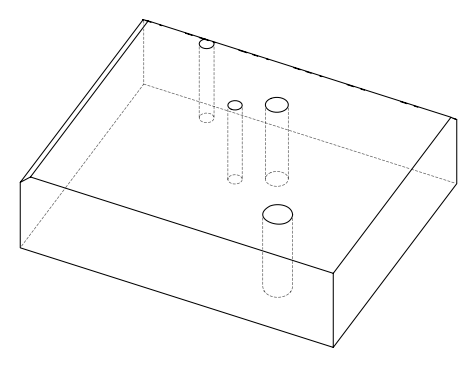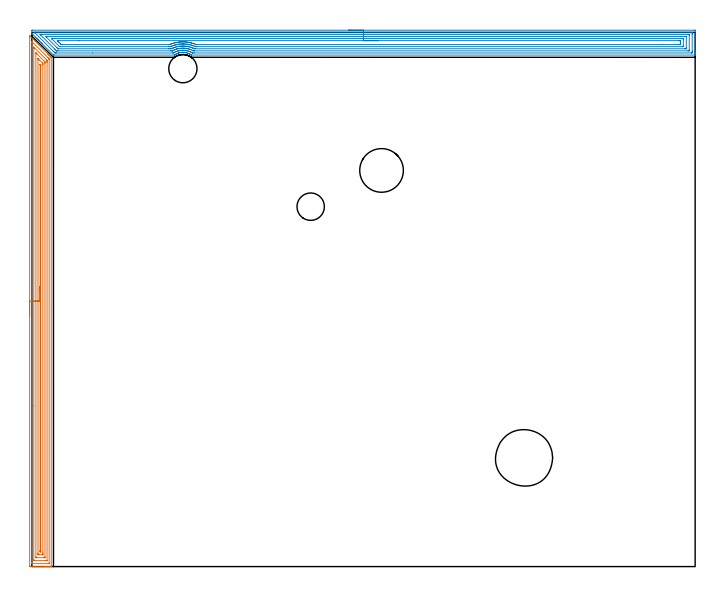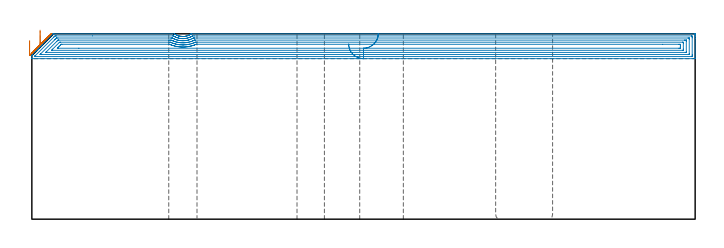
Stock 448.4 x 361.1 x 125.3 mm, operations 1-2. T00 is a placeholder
(PLAN: 16 operations, 12 tool changes, 55.4 min)
(1 AREA_MILL | FG_CHAMFER_SURFACE | UGT0205_001 | 17.08 min | 38465 mm3)
(2 AREA_MILL_1 | FG_CHAMFER_SURFACE_1 | UGT0205_001 | 21.61 min | 62014 mm3)
(3 MILL_THROUGH_HOLE_FROM_SOLID_MATERIAL | STEP1HOLE_2 | NXT0201_007 | Circular | 12.43 min | 145318 mm3)
(4 SPOT_DRILL | STEP1HOLE | NXT0321_9005460120000 | 0.05 min | 176 mm3)
(5 SPOT_DRILL_1 | STEP1HOLE_1 | NXT0321_9005460120000 | 0.05 min | 186 mm3)
(6 SPOT_DRILL_2 | STEP1HOLE_3 | NXT0321_9005460120000 | 0.05 min | 180 mm3)
(7 DRILL_BLIND_HOLE_INTO_CENTER | STEP1HOLE | NXT0301_046 | 0.05 min | 367 mm3)
(8 GUN_DRILL_THROUGH_HOLE | STEP1HOLE | UGT0307_003 | 0.6 min | 4384 mm3)
(9 SPADE_DRILL_TO_ENLARGE_THROUGH_HOLE | STEP1HOLE | UGT0306_009 | 0.53 min | 28702 mm3)
(10 DRILL_BLIND_HOLE_INTO_CENTER_1 | STEP1HOLE_1 | NXT0301_046 | 0.05 min | 349 mm3)
(11 GUN_DRILL_THROUGH_HOLE_1 | STEP1HOLE_1 | UGT0307_003 | 0.58 min | 4370 mm3)
(12 SPADE_DRILL_TO_ENLARGE_THROUGH_HOLE_1 | STEP1HOLE_1 | UGT0306_009 | 0.53 min | 28708 mm3)
(13 DRILL_TO_ENLARGE_THROUGH_HOLE | STEP1HOLE_1 | UGT0301_394 | 0.55 min | 51949 mm3)
(14 DRILL_BLIND_HOLE_INTO_CENTER_2 | STEP1HOLE_3 | NXT0301_092 | 0.08 min | 1735 mm3)
(15 GUN_DRILL_THROUGH_HOLE_2 | STEP1HOLE_3 | UGT0307_009 | 0.63 min | 12230 mm3)
(16 DRILL_TO_ENLARGE_THROUGH_HOLE_1 | STEP1HOLE_3 | UGT0301_258 | 0.54 min | 21682 mm3)
(TOOL UGT0205_001 | Chamfer Mill 20 x 3 x 45 deg. | D20 FL50 Z2)
(TOOL NXT0201_007 | ENDMILL 25mm [R216.25-25050GCK54P 1620] | D25 R3 FL54 Z5)
(TOOL NXT0321_9005460120000 | NC Spot Drill, 142deg, 12mm, Carbide, Uncoated | D12 PA142 FL30 Z2)
(TOOL NXT0301_046 | Carbide Drill 7.5mm [860.1-0750-038A1-MM 2214] | D7.5 PA140 FL53 Z2)
(TOOL UGT0307_003 | Gun Drill 7 mm | D7 PA130 FL24 Z1)
(TOOL UGT0306_009 | Spade Drill 18.5mm | D18.5 PA132 FL10 Z2)
(TOOL UGT0301_394 | Twist Drill 29.5 mm | D29.5 PA118 FL165 Z2)
(TOOL NXT0301_092 | Carbide Drill 12.1mm [860.1-1210-061A1-MM 2214] | D12.1 PA140 FL77 Z2)
(TOOL UGT0307_009 | Gun Drill 12 mm | D12 PA130 FL24 Z1)
(TOOL UGT0301_258 | Twist Drill 19.1 mm | D19.1 PA118 FL140 Z2)
(OP 1 AREA_MILL)
G17 G21 G94 G90
T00 M6
G54
G17 G0 G90 X-1.5 Y169.45 S1061 M3
G43 Z135.3 H0
Z120.7
G94 G1 Y169.488 Z119.828 F250.
Y169.602 Z118.963
Y169.791 Z118.112
Y170.053 Z117.28
Y170.387 Z116.474
Y170.79 Z115.7
Y171.258 Z114.964
Y171.79 Z114.272
Y172.379 Z113.629
Y173.022 Z113.04
Y173.714 Z112.508
Y174.45 Z112.04
Y175.224 Z111.637
Y176.03 Z111.303
Y176.862 Z111.041
Y177.714 Z110.852
Y178.578 Z110.738
Y179.45 Z110.7
Y358.783
X-1.495 Y358.867 Z110.704
X-1.492 Y358.881 Z110.705
X-1.466 Y358.867 Z110.731
X2.35 Y355.05 Z114.549
X10.709 Y346.693 Z122.906
X10.753 Y346.648 Z122.951
X10.962 Y346.438 Z123.161
X11.006 Y346.395 Z123.203
X11.051 Y346.35 Z123.25
X11.259 Y346.141 Z123.458
X11.304 Y346.098 Z123.501
X11.349 Y346.052 Z123.548
X11.556 Y345.844 Z123.755
X11.601 Y345.8 Z123.798
X11.647 Y345.754 Z123.846
X11.853 Y345.547 Z124.052
X11.899 Y345.503 Z124.096
X11.945 Y345.456 Z124.144
X12.15 Y345.25 Z124.349
X12.196 Y345.205 Z124.393
X12.243 Y345.158 Z124.442
X12.447 Y344.953 Z124.646
X12.494 Y344.908 Z124.691
X12.813 Y344.587 Z125.013
X13.089 Y344.312 Z125.286
X13.091 Y344.308 Z125.289
X13.093 Y344.297 Z125.29
X13.1 Y343.966 Z125.3
Y0.182
X13.097 Y0.01 Z125.288
X13.037 Y0.007 Z125.229
X12.608 Y0. Z124.807
X12.326 Z124.526
X11.601 Z123.797
X10.346 Z122.543
X8.924 Z121.119
X-1.159 Z111.038
X-1.492 Y0.01 Z110.706
X-1.499 Y0.341 Z110.699
X-1.5 Y0.352
Y179.45 Z110.7
X-0.086 Z112.114
X-0.085 Y354.779 Z112.115
X-0.083 Y354.864 Z112.117
X-0.079 Y355.015 Z112.121
X-0.001 Y354.943 Z112.199
X0.254 Y354.695 Z112.454
X10.984 Y343.966 Z123.184
X11.601 Y343.341 Z123.801
X11.664 Y343.274 Z123.864
X11.679 Y343.155 Z123.879
X11.683 Y343.072 Z123.883
X11.685 Y342.988 Z123.885
X11.686 Y2.332 Z123.886
X11.684 Y2.248 Z123.884
X11.679 Y2.079 Z123.879
X11.673 Y2.009 Z123.873
X11.653 Y2.006 Z123.853
X11.601 Y2.003 Z123.801
X11.125 Y2. Z123.325
X0.415 Z112.615
X-0.001 Y2.003 Z112.199
X-0.06 Y2.006 Z112.14
X-0.072 Y2.009 Z112.128
X-0.079 Y2.051 Z112.121
X-0.083 Y2.163 Z112.117
X-0.085 Y2.332 Z112.115
X-0.086 Y2.417 Z112.114
Y179.45
X1.328 Z113.528
X1.329 Y350.224 Z113.529
X1.33 Y350.679 Z113.53
X1.334 Y351.119 Z113.534
X1.335 Y351.152 Z113.535
X1.376 Y351.119 Z113.576
X1.784 Y350.716 Z113.984
X9.816 Y342.684 Z122.016
X10.068 Y342.429 Z122.268
X10.194 Y342.299 Z122.394
X10.254 Y342.235 Z122.454
X10.264 Y342.177 Z122.464
X10.269 Y341.724 Z122.469
X10.271 Y341.283 Z122.471
Y340.827
Y4.205
X10.269 Y4.091 Z122.469
X10.267 Y4.035 Z122.467
X10.265 Y4.015 Z122.465
X10.225 Y4.01 Z122.425
X10.019 Y4.002 Z122.219
X9.816 Y4.001 Z122.016
X9.128 Y4. Z121.328
X1.784 Y4.001 Z113.984
X1.579 Y4.002 Z113.779
X1.443 Y4.006 Z113.643
X1.34 Y4.01 Z113.54
X1.335 Y4.054 Z113.535
X1.333 Y4.205 Z113.533
X1.329 Y4.66 Z113.529
X1.328 Y108.805 Z113.528
Y179.45
X2.743 Z114.943
Y346.648
X2.745 Y347.02 Z114.945
X2.747 Y347.206 Z114.947
X2.749 Y347.282 Z114.949
X2.806 Y347.234 Z115.006
X3.402 Y346.648 Z115.602
X8.031 Y342.019 Z120.231
X8.757 Y341.283 Z120.957
X8.85 Y341.175 Z121.05
X8.853 Y341.076 Z121.053
X8.855 Y340.87 Z121.055
X8.857 Y340.456 Z121.057
Y340.389
Y6.887
X8.852 Y6.065 Z121.052
X8.851 Y6.014 Z121.051
X8.806 Y6.01 Z121.006
X8.695 Y6.005 Z120.895
X8.474 Y6.002 Z120.674
X8.031 Y6. Z120.231
X3.569 Z115.769
X3.123 Y6.002 Z115.323
X2.903 Y6.005 Z115.103
X2.794 Y6.009 Z114.994
X2.749 Y6.013 Z114.949
X2.743 Y6.887 Z114.943
Y179.45
X4.157 Z116.357
Y342.482
X4.158 Y343.072 Z116.358
X4.161 Y343.373 Z116.361
X4.163 Y343.416 Z116.363
X4.166 Y343.423 Z116.366
X4.253 Y343.342 Z116.453
X4.392 Y343.209 Z116.592
X5.354 Y342.248 Z117.554
X7.139 Y340.463 Z119.339
X7.212 Y340.389 Z119.412
X7.286 Y340.312 Z119.486
X7.43 Y340.16 Z119.63
X7.436 Y340.091 Z119.636
X7.441 Y339.495 Z119.641
X7.443 Y339.191 Z119.643
Y9.265
X7.442 Y8.676 Z119.642
X7.44 Y8.373 Z119.64
X7.436 Y8.067 Z119.636
X7.428 Y8.009 Z119.628
X7.391 Y8.007 Z119.591
X7.307 Y8.003 Z119.507
X7.139 Y8.001 Z119.339
X6.92 Y8. Z119.12
X5.136 Z117.336
X4.461 Y8.002 Z116.661
X4.239 Y8.004 Z116.439
X4.173 Y8.01 Z116.373
X4.164 Y8.029 Z116.364
X4.161 Y8.082 Z116.361
X4.158 Y8.676 Z116.358
X4.157 Y8.98 Z116.357
Y179.45
X5.571 Z117.771
Y339.06
X5.573 Y339.276 Z117.773
X5.576 Y339.495 Z117.776
X5.578 Y339.555 Z117.778
X5.594 Y339.547 Z117.794
X5.654 Y339.495 Z117.854
X5.76 Y339.388 Z117.96
X5.982 Y339.158 Z118.182
X6.023 Y339.105 Z118.223
X6.025 Y339.091 Z118.225
X6.027 Y339.055 Z118.227
X6.029 Y338.908 Z118.229
Y338.819
Y10.33
X6.027 Y10.059 Z118.227
X6.025 Y10.026 Z118.225
X6.023 Y10.016 Z118.223
X6.004 Y10.01 Z118.204
X5.9 Y10.004 Z118.1
X5.815 Y10.002 Z118.015
X5.619 Y10.01 Z117.819
X5.578 Y10.013 Z117.778
X5.576 Y10.085 Z117.776
X5.573 Y10.245 Z117.773
X5.571 Y10.464 Z117.771
Y10.923
Y179.45
Y180.322 Z117.809
Y181.186 Z117.923
Y182.038 Z118.112
Y182.87 Z118.374
Y183.676 Z118.708
Y184.45 Z119.111
Y185.186 Z119.58
Y185.878 Z120.111
Y186.521 Z120.7
Y187.11 Z121.343
Y187.642 Z122.035
Y188.11 Z122.771
Y188.513 Z123.545
Y188.847 Z124.351
Y189.109 Z125.183
Y189.298 Z126.035
Y189.412 Z126.9
Y189.45 Z127.771
G0 Z135.3
M5
M2
(OP 2 AREA_MILL_1)
G17 G21 G94 G90
T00 M6
G54
G17 G0 G90 X214.2 Y362.6 S1061 M3
G43 Z135.3 H0
Z118.5
G94 G1 X214.238 Z117.629 F250.
X214.352 Z116.764
X214.541 Z115.912
X214.803 Z115.08
X215.137 Z114.274
X215.54 Z113.5
X216.008 Z112.764
X216.54 Z112.072
X217.129 Z111.429
X217.772 Z110.84
X218.464 Z110.309
X219.2 Z109.84
X219.974 Z109.437
X220.78 Z109.103
X221.612 Z108.841
X222.463 Z108.652
X223.328 Z108.538
X224.2 Z108.5
X447.769
X448.2 Y362.596 Z108.502
X448.39 Y362.592 Z108.506
X448.4 Y362.399 Z108.699
Y348.907 Z122.187
Y347.506 Z123.591
Y347.143 Z123.952
Y346.418 Z124.682
Y346.179 Z124.921
X448.394 Y345.808 Z125.283
X448.392 Y345.803 Z125.288
X448.216 Y345.8 Z125.3
X107.944
X107.753 Y345.805 Z125.29
X107.637 Y345.878 Z125.221
X107.519 Y345.961 Z125.138
X107.311 Y346.1 Z124.999
X107.284 Y346.117 Z124.983
X107.122 Y346.218 Z124.88
X107.099 Y346.232 Z124.866
X107.052 Y346.261 Z124.839
X106.82 Y346.397 Z124.702
X106.535 Y346.555 Z124.544
X106.206 Y346.716 Z124.382
X106.156 Y346.738 Z124.36
X105.761 Y346.913 Z124.187
X105.604 Y346.974 Z124.126
X105.312 Y347.087 Z124.01
X104.866 Y347.234 Z123.865
X104.418 Y347.36 Z123.74
X104.115 Y347.433 Z123.666
X104.014 Y347.45 Z123.649
X103.524 Y347.534 Z123.563
X103.473 Y347.54 Z123.556
X103.077 Y347.593 Z123.506
X102.689 Y347.626 Z123.474
X102.63 Y347.63 Z123.468
X102.558 Y347.632 Z123.462
X102.437 Y347.639 Z123.46
X102.424 Y347.64 Z123.459
X102.351 Y347.642 Z123.455
X102.332
X102.208 Y347.643
X102.112 Y347.644 Z123.453
X101.96 Z123.452
X101.736 Y347.638 Z123.46
X101.684 Y347.634 Z123.463
X101.611 Y347.63 Z123.469
X101.289 Y347.608 Z123.491
X100.842 Y347.559 Z123.537
X100.79 Y347.55 Z123.545
X100.463 Y347.502 Z123.597
X100.085 Y347.432 Z123.666
X99.948 Y347.4 Z123.698
X99.5 Y347.279 Z123.816
X99.416 Y347.253 Z123.843
X99.299 Y347.217 Z123.878
X99.219 Y347.194 Z123.904
X99.054 Y347.143 Z123.955
X99.001 Y347.123 Z123.974
X98.852 Y347.069 Z124.03
X98.605 Y346.978 Z124.119
X98.16 Y346.791 Z124.306
X97.667 Y346.555 Z124.545
X97.622 Y346.53 Z124.57
X97.267 Y346.33 Z124.769
X96.827 Y346.056 Z125.043
X96.609 Y345.911 Z125.187
X96.528 Y345.855 Z125.243
X96.444 Y345.805 Z125.29
X96.318 Y345.8 Z125.3
X14.939
X14.599 Y345.806 Z125.292
X14.521 Y345.878 Z125.22
X7.08 Y353.318 Z117.778
X6.641 Y353.759 Z117.34
X6.198 Y354.2 Z116.896
X5.997 Y354.403 Z116.696
X5.931 Y354.469 Z116.631
X5.316 Y355.082 Z116.014
X5.083 Y355.317 Z115.783
X4.434 Y355.964 Z115.132
X4.236 Y356.164 Z114.936
X4.208 Y356.192 Z114.908
X3.552 Y356.846 Z114.25
X3.388 Y357.012 Z114.088
X3.314 Y357.086 Z114.014
X2.67 Y357.728 Z113.369
X2.541 Y357.859 Z113.24
X0.347 Y360.052 Z111.047
X0.184 Y360.216 Z110.883
X0.029 Y360.375 Z110.724
X0.01 Y360.398 Z110.701
X0. Y360.737 Z110.357
Y362.501 Z108.595
X0.003 Y362.591 Z108.505
X0.184 Y362.6 Z108.5
X224.2
Y361.186 Z109.914
X445.98 Y361.185 Z109.915
X446.054
X446.36 Y361.179 Z109.921
X446.39 Y361.079 Z110.021
X446.397 Y360.846 Z110.254
X446.399 Y360.375 Z110.725
X446.4 Y359.961 Z111.139
Y348.494 Z122.606
X446.398 Y348.025 Z123.075
X446.395 Y347.617 Z123.483
X446.382 Y347.221 Z123.879
X445.98 Y347.215 Z123.885
X445.908
X109.733 Y347.214 Z123.886
X108.838 Y347.215 Z123.885
X108.764 Y347.216 Z123.884
X108.564 Y347.221 Z123.879
X108.269 Y347.385 Z123.715
X107.944 Y347.564 Z123.536
X107.64 Y347.726 Z123.374
X107.076 Y348. Z123.1
X107.05 Y348.011 Z123.089
X107.017 Y348.025 Z123.075
X106.156 Y348.363 Z122.737
X105.644 Y348.53 Z122.57
X105.261 Y348.637 Z122.463
X104.897 Y348.731 Z122.369
X104.444 Y348.831 Z122.269
X104.401 Y348.839 Z122.261
X104.367 Y348.845 Z122.255
X104.004 Y348.907 Z122.193
X103.473 Y348.977 Z122.123
X103.393 Y348.986 Z122.114
X102.578 Y349.043 Z122.057
X102.434 Y349.05 Z122.05
X101.684 Y349.046 Z122.054
X101.55 Y349.04 Z122.06
X100.79 Y348.982 Z122.118
X100.721 Y348.975 Z122.125
X100.189 Y348.907 Z122.193
X99.937 Y348.866 Z122.234
X99.896 Y348.858 Z122.242
X99.512 Y348.781 Z122.319
X99.201 Y348.71 Z122.39
X99.144 Y348.697 Z122.403
X99.078 Y348.679 Z122.421
X99.001 Y348.657 Z122.443
X98.509 Y348.511 Z122.589
X98.107 Y348.382 Z122.718
X97.843 Y348.285 Z122.815
X97.213 Y348.039 Z123.061
X97.203 Y348.035 Z123.065
X97.18 Y348.025 Z123.075
X96.602 Y347.745 Z123.355
X96.318 Y347.596 Z123.504
X96.023 Y347.434 Z123.666
X95.787 Y347.303 Z123.797
X95.626 Y347.221 Z123.879
X95.424 Y347.216 Z123.884
X95.351 Y347.215 Z123.885
X40.991 Y347.214 Z123.886
X16.656
X15.834 Y347.216 Z123.884
X15.759 Y347.217 Z123.883
X15.664 Y347.221 Z123.879
X15.312 Y347.55 Z123.55
X15.06 Y347.793 Z123.307
X14.939 Y347.911 Z123.189
X2.419 Y360.431 Z110.669
X2.043 Y360.818 Z110.282
X2.01 Y360.863 Z110.237
X2.006 Y360.897 Z110.203
X2.002 Y360.951 Z110.149
X2.001 Y361.018 Z110.082
X2.003 Y361.089 Z110.011
X2.006 Y361.144 Z109.956
X2.009 Y361.176 Z109.924
X2.044 Y361.179 Z109.921
X2.419 Y361.185 Z109.915
X2.492
X224.2 Y361.186 Z109.914
Y359.771 Z111.329
X444.286
X444.361 Y359.77 Z111.33
X444.384 Y359.768 Z111.332
X444.389 Y359.766 Z111.334
X444.393 Y359.756 Z111.344
X444.397 Y359.698 Z111.402
X444.399 Y359.493 Z111.607
X444.4 Y359.287 Z111.813
Y349.584 Z121.516
X444.398 Y348.907 Z122.193
X444.396 Y348.706 Z122.394
X444.39 Y348.64 Z122.46
X444.332 Y348.635 Z122.465
X444.192 Y348.633 Z122.467
X443.58 Y348.629 Z122.471
X110.015
X109.733 Y348.631 Z122.469
X109.427 Y348.634 Z122.466
X109.276 Y348.637 Z122.463
X108.928 Y348.819 Z122.281
X108.838 Y348.865 Z122.235
X108.752 Y348.907 Z122.193
X107.944 Y349.272 Z121.828
X107.313 Y349.529 Z121.571
X107.05 Y349.628 Z121.472
X106.568 Y349.789 Z121.311
X106.156 Y349.912 Z121.188
X105.981 Y349.961 Z121.139
X105.562 Y350.065 Z121.035
X105.261 Y350.129 Z120.971
X104.831 Y350.214 Z120.886
X104.367 Y350.291 Z120.809
X103.777 Y350.371 Z120.729
X103.473 Y350.399 Z120.701
X102.804 Y350.449 Z120.651
X102.578 Y350.46 Z120.64
X101.896 Y350.462 Z120.638
X101.684 Y350.46 Z120.64
X101.042 Y350.422 Z120.678
X100.79 Y350.402 Z120.698
X100.227 Y350.344 Z120.756
X99.896 Y350.3 Z120.8
X99.447 Y350.231 Z120.869
X99.001 Y350.148 Z120.952
X98.706 Y350.081 Z121.019
X98.107 Y349.925 Z121.175
X97.999 Y349.896 Z121.204
X97.635 Y349.789 Z121.311
X97.318 Y349.686 Z121.414
X97.213 Y349.648 Z121.452
X96.672 Y349.441 Z121.659
X96.318 Y349.299 Z121.801
X96.042 Y349.18 Z121.92
X95.424 Y348.896 Z122.204
X95.076 Y348.712 Z122.388
X94.95 Y348.648 Z122.452
X94.924 Y348.636 Z122.464
X94.888 Y348.633 Z122.467
X94.811 Y348.63 Z122.47
X94.53 Y348.629 Z122.471
X93.918 Y348.628 Z122.472
X17.622 Y348.629 Z122.471
X17.009 Y348.63 Z122.47
X16.728 Y348.634 Z122.466
X16.692 Y348.635 Z122.465
X16.65 Y348.661 Z122.439
X16.564 Y348.743 Z122.357
X16.394 Y348.907 Z122.193
X15.834 Y349.466 Z121.634
X15.51 Y349.789 Z121.311
X5.997 Y359.303 Z111.797
X5.811 Y359.493 Z111.607
X5.63 Y359.682 Z111.418
X5.561 Y359.765 Z111.335
X5.62 Y359.768 Z111.332
X5.716 Y359.77 Z111.33
X5.997 Y359.771 Z111.329
X6.608
X224.2
Y358.357 Z112.743
X441.766
X442.26 Y358.354 Z112.746
X442.372 Y358.352 Z112.748
X442.389 Y358.351 Z112.749
X442.392 Y358.331 Z112.769
X442.396 Y358.277 Z112.823
X442.399 Y358.168 Z112.932
X442.4 Y350.675 Z120.425
X442.398 Y350.232 Z120.868
X442.395 Y350.122 Z120.978
X442.391 Y350.068 Z121.032
X442.387 Y350.05 Z121.05
X442.358 Y350.048 Z121.052
X442.144 Y350.045 Z121.055
X441.509 Y350.043 Z121.057
X441.252
X110.627
X110.369 Y350.044 Z121.056
X110.052 Y350.048 Z121.052
X109.974 Y350.05 Z121.05
X109.888 Y350.082 Z121.018
X109.733 Y350.15 Z120.95
X109.063 Y350.45 Z120.65
X108.838 Y350.543 Z120.557
X108.521 Y350.671 Z120.429
X107.944 Y350.893 Z120.207
X107.603 Y351.008 Z120.092
X107.05 Y351.176 Z119.924
X106.339 Y351.373 Z119.727
X106.156 Y351.416 Z119.684
X105.516 Y351.554 Z119.546
X105.261 Y351.601 Z119.499
X105.203 Y351.611 Z119.489
X104.367 Y351.731 Z119.369
X104.158 Y351.759 Z119.341
X103.473 Y351.821 Z119.279
X103.179 Y351.843 Z119.257
X102.578 Y351.874 Z119.226
X102.251 Y351.876 Z119.224
X101.684 Y351.874 Z119.226
X101.373 Y351.861 Z119.239
X100.79 Y351.825 Z119.275
X100.535 Y351.805 Z119.295
X99.896 Y351.739 Z119.361
X99.728 Y351.719 Z119.381
X99.001 Y351.615 Z119.485
X98.948 Y351.606 Z119.494
X98.659 Y351.554 Z119.546
X98.206 Y351.456 Z119.644
X98.107 Y351.432 Z119.668
X97.499 Y351.271 Z119.829
X97.213 Y351.191 Z119.909
X96.808 Y351.071 Z120.029
X96.318 Y350.912 Z120.188
X96.14 Y350.847 Z120.253
X95.67 Y350.671 Z120.429
X95.495 Y350.601 Z120.499
X95.424 Y350.572 Z120.528
X94.876 Y350.33 Z120.77
X94.53 Y350.176 Z120.924
X94.26 Y350.055 Z121.045
X93.636 Y350.047 Z121.053
X93.377 Y350.044 Z121.056
X92.741 Y350.043 Z121.057
X92.485
X18.259
X17.941 Y350.046 Z121.054
X17.782 Y350.05 Z121.05
X17.707 Y350.054 Z121.046
X17.622 Y350.132 Z120.968
X17.078 Y350.671 Z120.429
X16.728 Y351.021 Z120.079
X10.021 Y357.728 Z113.372
X9.574 Y358.178 Z112.922
X9.434 Y358.327 Z112.773
X9.413 Y358.351 Z112.749
X9.456 Y358.352 Z112.748
X9.574 Y358.355 Z112.745
X9.831 Y358.357 Z112.743
X224.2
Y356.943 Z114.157
X439.819 Y356.942 Z114.158
X440.015 Y356.94 Z114.16
X440.39 Y356.935 Z114.165
X440.392 Y356.846 Z114.254
X440.399 Y356.177 Z114.923
X440.4 Y352.436 Z118.664
X440.398 Y351.767 Z119.333
X440.393 Y351.554 Z119.546
X440.39 Y351.476 Z119.624
X440.112 Y351.464 Z119.636
X439.917 Y351.459 Z119.641
X439.818 Y351.457 Z119.643
X111.521
X110.721 Y351.46 Z119.64
X110.627 Y351.464 Z119.636
X110.538 Y351.47 Z119.63
X110.337 Y351.554 Z119.546
X109.733 Y351.806 Z119.294
X109.296 Y351.985 Z119.115
X108.838 Y352.158 Z118.942
X107.992 Y352.436 Z118.664
X107.944 Y352.45 Z118.65
X107.923 Y352.457 Z118.643
X107.05 Y352.692 Z118.408
X106.705 Y352.775 Z118.325
X106.156 Y352.888 Z118.212
X105.591 Y352.993 Z118.107
X105.261 Y353.044 Z118.056
X104.538 Y353.149 Z117.951
X104.367 Y353.167 Z117.933
X103.549 Y353.242 Z117.858
X103.473 Y353.247 Z117.853
X102.602 Y353.294 Z117.806
X102.578 Y353.295 Z117.805
X101.707
X101.684 Y353.294 Z117.806
X100.855 Y353.254 Z117.846
X100.79 Y353.249 Z117.851
X100.031 Y353.185 Z117.915
X99.896 Y353.17 Z117.93
X99.233 Y353.089 Z118.011
X99.001 Y353.056 Z118.044
X98.458 Y352.972 Z118.128
X98.107 Y352.906 Z118.194
X97.713 Y352.824 Z118.276
X97.213 Y352.704 Z118.396
X96.996 Y352.649 Z118.451
X96.318 Y352.466 Z118.634
X96.294 Y352.46 Z118.64
X96.214 Y352.436 Z118.664
X95.62 Y352.243 Z118.857
X95.424 Y352.177 Z118.923
X94.967 Y352.005 Z119.095
X94.53 Y351.836 Z119.264
X94.328 Y351.753 Z119.347
X93.853 Y351.554 Z119.546
X93.7 Y351.49 Z119.61
X93.636 Y351.464 Z119.636
X92.839 Y351.458 Z119.642
X92.741 Y351.457 Z119.643
X19.313 Y351.458 Z119.642
X19.117 Y351.46 Z119.64
X18.744 Y351.466 Z119.634
X18.65 Y351.554 Z119.546
X18.516 Y351.683 Z119.417
X14.045 Y356.154 Z114.946
X13.364 Y356.846 Z114.254
X13.279 Y356.936 Z114.164
X13.947 Y356.943 Z114.157
X224.2
Y355.529 Z115.571
X437.479
X437.932 Y355.527 Z115.573
X438.378 Y355.524 Z115.576
X438.39 Y355.522 Z115.578
X438.396 Y355.507 Z115.593
X438.399 Y355.082 Z116.018
X438.4 Y354.621 Z116.479
X438.399 Y354.2 Z116.9
X438.398 Y353.74 Z117.36
X438.39 Y353.318 Z117.782
X438.378 Y352.878 Z118.222
X437.932 Y352.875 Z118.226
X437.49 Y352.872 Z118.228
X426.452 Y352.871 Z118.229
X111.521 Y352.872 Z118.228
X111.301 Y352.873 Z118.227
X111.191 Y352.876 Z118.224
X111.138 Y352.878 Z118.222
X111.041 Y352.909 Z118.191
X110.627 Y353.075 Z118.025
X110.019 Y353.318 Z117.782
X109.733 Y353.424 Z117.676
X109.566 Y353.483 Z117.617
X108.838 Y353.71 Z117.39
X108.272 Y353.876 Z117.224
X107.944 Y353.964 Z117.136
X107.56 Y354.063 Z117.037
X107.07 Y354.18 Z116.92
X107.05 Y354.184 Z116.916
X106.974 Y354.2 Z116.9
X106.156 Y354.352 Z116.748
X105.968 Y354.385 Z116.715
X105.261 Y354.488 Z116.612
X104.921 Y354.536 Z116.564
X104.367 Y354.591 Z116.509
X103.931 Y354.63 Z116.47
X103.473 Y354.661 Z116.439
X102.979 Y354.687 Z116.413
X102.578 Y354.703 Z116.397
X102.067 Y354.705 Z116.395
X101.684 Y354.703 Z116.397
X101.194 Y354.684 Z116.416
X100.79 Y354.663 Z116.437
X100.351 Y354.633 Z116.467
X99.896 Y354.594 Z116.506
X99.532 Y354.559 Z116.541
X99.001 Y354.496 Z116.604
X98.737 Y354.461 Z116.639
X98.107 Y354.367 Z116.733
X97.962 Y354.343 Z116.757
X97.213 Y354.202 Z116.898
X97.205 Y354.2 Z116.9
X96.495 Y354.026 Z117.074
X96.318 Y353.98 Z117.12
X95.794 Y353.835 Z117.265
X95.424 Y353.728 Z117.372
X95.108 Y353.63 Z117.47
X94.53 Y353.444 Z117.656
X94.435 Y353.411 Z117.689
X94.182 Y353.318 Z117.782
X93.79 Y353.166 Z117.934
X93.636 Y353.105 Z117.995
X93.152 Y352.913 Z118.187
X93.075 Y352.883 Z118.217
X92.967 Y352.878 Z118.222
X92.741 Y352.875 Z118.225
X92.299 Y352.872 Z118.228
X20.305
X19.862 Y352.873 Z118.227
X19.808 Y352.876 Z118.224
X19.784 Y352.878 Z118.222
X19.673 Y352.983 Z118.117
X19.495 Y353.154 Z117.946
X19.411 Y353.237 Z117.863
X19.33 Y353.318 Z117.782
X18.448 Y354.2 Z116.9
X17.622 Y355.027 Z116.073
X17.571 Y355.082 Z116.018
X17.176 Y355.522 Z115.578
X17.622 Y355.525 Z115.575
X18.064 Y355.528 Z115.572
X31.785 Y355.529 Z115.571
X224.2
X225.072 Z115.609
X225.936 Z115.723
X226.788 Z115.912
X227.62 Z116.174
X228.426 Z116.508
X229.2 Z116.911
X229.936 Z117.38
X230.628 Z117.911
X231.271 Z118.5
X231.86 Z119.143
X232.391 Z119.835
X232.86 Z120.571
X233.263 Z121.345
X233.597 Z122.151
X233.859 Z122.983
X234.048 Z123.835
X234.162 Z124.7
X234.2 Z125.571
G0 Z135.3
M5
M2
